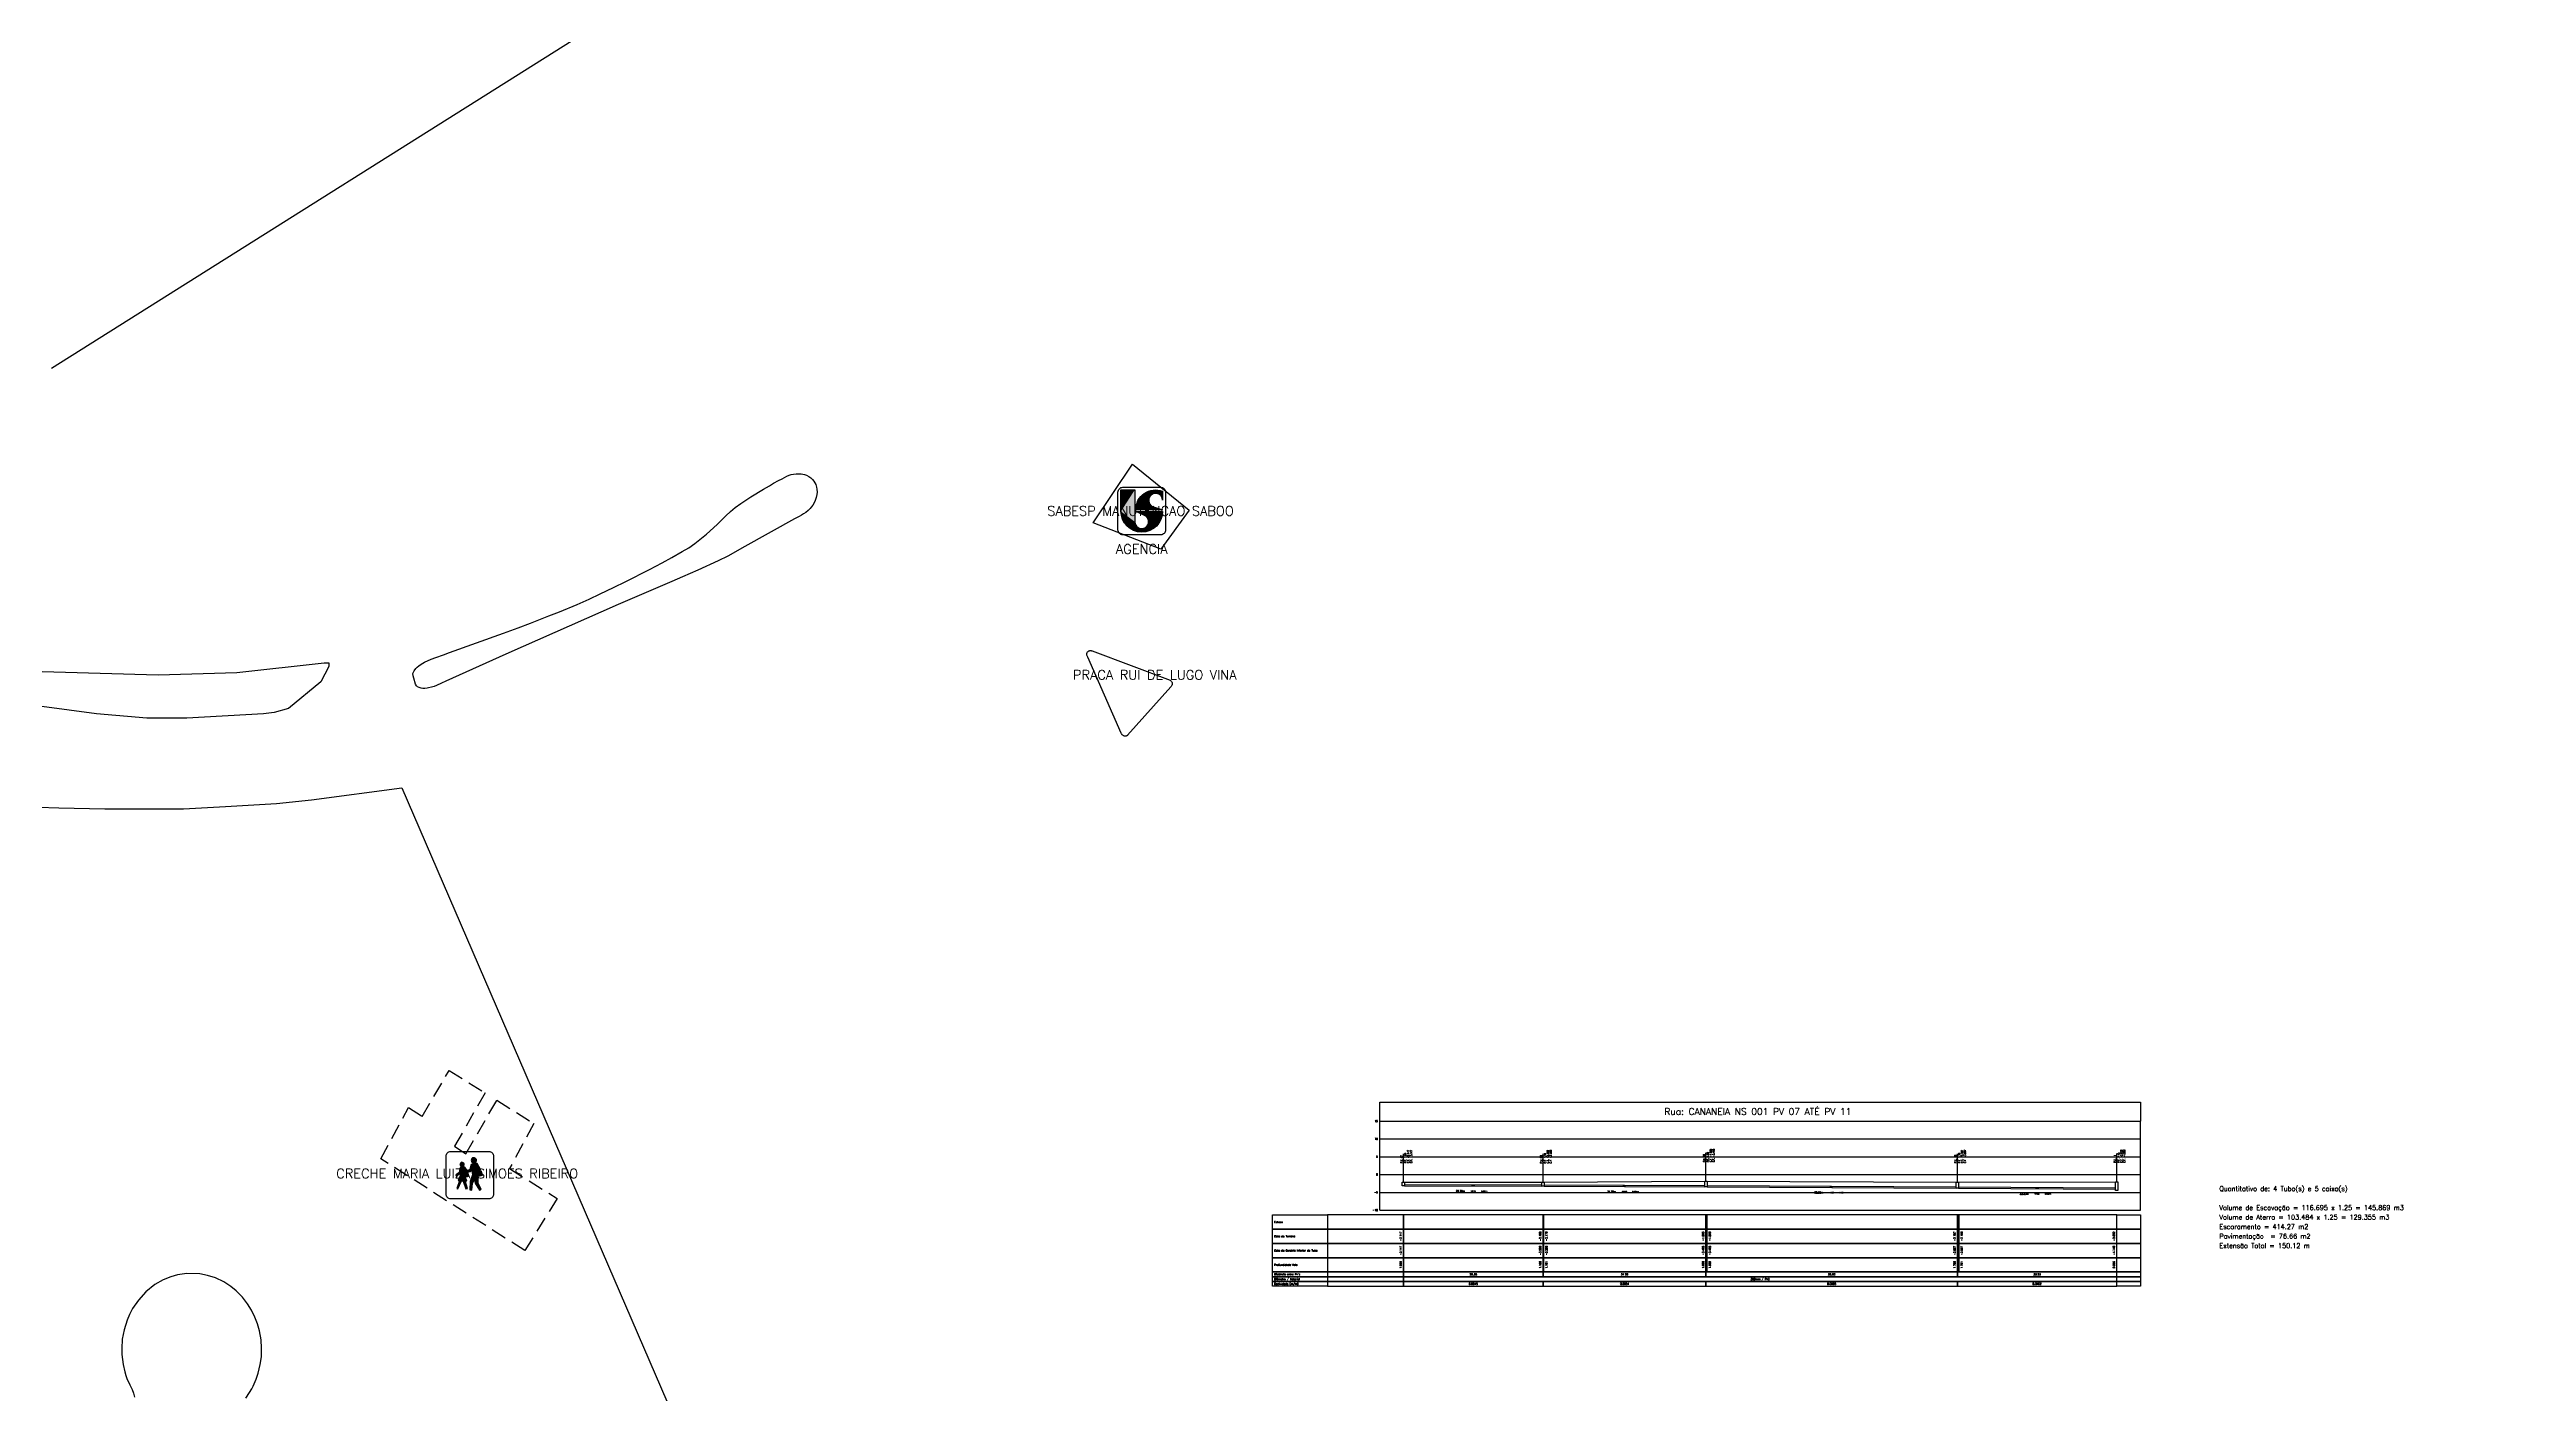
# Model space of a CAD drawing. Extents: x -6997814 to 14282083, y -16 to 289481930.
# Drawn here: x 362766 to 363287, y 7352626 to 7352908 of the extents above; entities that cross this region are included whole.
import ezdxf
from ezdxf.enums import TextEntityAlignment as Align

# ---------------------------------------------------------------- set-up
doc = ezdxf.new("R2010")
doc.units = 0
doc.header["$LTSCALE"] = 6.5
doc.linetypes.add('DASHED', pattern=[0.75, 0.5, -0.25])
doc.layers.get('0').update_dxf_attribs({"linetype": 'CONTINUOUS'})
for name, color, linetype in [('ALINHA-DEF', 7, 'CONTINUOUS'), ('ATRIBUTO', 7, 'CONTINUOUS'), ('EDIF-NAOPRO', 4, 'DASHED'), ('EDIF-PROPRIA', 4, 'CONTINUOUS'), ('JARDIM', 2, 'CONTINUOUS'), ('LISTAGEM_TEXTO', 7, 'CONTINUOUS'), ('MURO', 251, 'CONTINUOUS'), ('PRACA', 2, 'CONTINUOUS'), ('PS_IND_COMPRIMENTO', 7, 'CONTINUOUS'), ('PS_IND_DIAMETRO', 7, 'CONTINUOUS'), ('PS_IND_FLUXO', 3, 'CONTINUOUS'), ('PS_IND_INCLINACAO', 7, 'CONTINUOUS'), ('PS_PERFIL_CAIXAS', 7, 'CONTINUOUS'), ('PS_PERFIL_COTA_LIN', 7, 'CONTINUOUS'), ('PS_PERFIL_COTA_TXT', 5, 'CONTINUOUS'), ('PS_PERFIL_GRADE', 8, 'CONTINUOUS'), ('PS_PERFIL_TERRENO', 3, 'CONTINUOUS'), ('PS_PERFIL_TITULOS', 5, 'CONTINUOUS'), ('PS_PERFIL_TUBO', 7, 'CONTINUOUS'), ('PS_PONTOS_IDENTIFICACAO_LIN', 7, 'CONTINUOUS'), ('PS_PONTOS_IDENTIFICACAO_TXT', 7, 'CONTINUOUS'), ('QUADRA-DEF', 7, 'CONTINUOUS'), ('SIMBOLOS', 2, 'CONTINUOUS'), ('TXT-EDIF', 2, 'CONTINUOUS'), ('TXT-PRACA', 2, 'CONTINUOUS')]:
    doc.layers.add(name, color=color, linetype=linetype)
doc.styles.add('ROMANS', font='romans.shx')
doc.styles.add('SABESP', font='ROMANS.shx', dxfattribs={"height": 2})

# ---------------------------------------------------------------- blocks, each defined once
blk = doc.blocks.new('*U200')
at = {"layer": 'PS_PERFIL_GRADE', "linetype": 'Continuous', "lineweight": -2}
for p, q in [((0, 0), (0, 18.75)), ((0, 18.75), (160.12, 18.75)), ((160.12, 0), (160.12, 18.75)), ((0, 15), (160.12, 15)), ((0, 11.25), (160.12, 11.25)), ((0, 7.5), (160.12, 7.5)), ((0, 3.75), (160.12, 3.75)), ((0, 0), (160.12, 0))]:
    blk.add_line(p, q, dxfattribs=at)
blk.add_lwpolyline([(0, 18.75), (0, 22.75), (160.12, 22.75), (160.12, 18.75)], dxfattribs=at)
at = {"layer": 'PS_PERFIL_GRADE', "lineweight": -2, "style": 'ROMANS'}
for s, p in [('15', (-0.4, 18.75)), ('10', (-0.4, 15)), ('5', (-0.4, 11.25)), ('0', (-0.4, 7.5)), ('-10', (-0.4, 0)), ('-5', (-0.4, 3.75))]:
    blk.add_text(s, height=0.4, dxfattribs=at).set_placement(p, align=Align.MIDDLE_RIGHT)
blk = doc.blocks.new('*U510')
at = {"layer": 'SIMBOLOS', "color": 150, "linetype": 'Continuous'}
for points in [[(-4.38, -0.07), (-1.46, 4.45), (-4.38, 4.45)], [(-1.46, 4.45), (-4.38, -0.07), (-1.46, -2.26)], [(-1.21, 0.94), (-1.27, 0.27), (2.48, 0.87)], [(2.48, 0.87), (-1.27, 0.27), (4.38, 0.27)], [(-1.05, 1.59), (-1.21, 0.94), (1.63, 1.58)], [(1.63, 1.58), (-1.21, 0.94), (1.85, 1.27)], [(1.85, 1.27), (-1.21, 0.94), (2.14, 1.03)], [(2.14, 1.03), (-1.21, 0.94), (2.48, 0.87)], [(-0.79, 2.21), (-1.05, 1.59), (1.5, 1.93)], [(1.5, 1.93), (-1.05, 1.59), (1.63, 1.58)], [(-0.43, 2.78), (-0.79, 2.21), (1.52, 2.68)], [(1.52, 2.68), (-0.79, 2.21), (1.46, 2.31)], [(1.46, 2.31), (-0.79, 2.21), (1.5, 1.93)], [(0.01, 3.28), (-0.43, 2.78), (1.68, 3.03)], [(1.68, 3.03), (-0.43, 2.78), (1.52, 2.68)], [(0.53, 3.7), (0.01, 3.28), (2.57, 3.68)], [(2.57, 3.68), (0.01, 3.28), (2.22, 3.54)], [(2.22, 3.54), (0.01, 3.28), (1.91, 3.32)], [(1.91, 3.32), (0.01, 3.28), (1.68, 3.03)], [(1.11, 4.04), (0.53, 3.7), (2.94, 3.72)], [(2.94, 3.72), (0.53, 3.7), (2.57, 3.68)], [(1.74, 4.28), (1.11, 4.04), (4.38, 4.19)], [(4.38, 4.19), (1.11, 4.04), (2.94, 3.72)], [(2.4, 4.42), (1.74, 4.28), (3.73, 4.37)], [(3.73, 4.37), (1.74, 4.28), (4.38, 4.19)], [(3.07, 4.45), (2.4, 4.42), (3.73, 4.37)], [(4.38, 4.19), (2.94, 3.72), (3.32, 3.67)], [(4.38, 4.19), (3.32, 3.67), (3.66, 3.52)], [(4.38, 4.19), (3.66, 3.52), (3.96, 3.29)], [(4.38, 4.19), (3.96, 3.29), (4.19, 2.99)], [(4.38, 4.19), (4.19, 2.99), (4.33, 2.64)], [(4.38, 4.19), (4.33, 2.64), (4.38, 2.26)], [(-4.38, -0.07), (-4.33, -0.76), (-1.46, -2.26)], [(-4.33, -0.76), (-4.17, -1.43), (-1.46, -2.26)], [(-4.17, -1.43), (-3.9, -2.06), (-1.46, -2.26)], [(-3.9, -2.06), (-3.54, -2.65), (-1.46, -2.26)], [(-1.46, -2.26), (-3.54, -2.65), (-1.41, -2.65)], [(-3.54, -2.65), (-3.1, -3.17), (-1.41, -2.65)], [(-1.41, -2.65), (-3.1, -3.17), (-1.26, -3.01)], [(-1.26, -3.01), (-3.1, -3.17), (-1.01, -3.31)], [(-3.1, -3.17), (-2.57, -3.62), (-1.01, -3.31)], [(-1.01, -3.31), (-2.57, -3.62), (-0.7, -3.54)], [(-0.7, -3.54), (-2.57, -3.62), (-0.34, -3.68)], [(-2.57, -3.62), (-1.99, -3.98), (-0.34, -3.68)], [(-0.34, -3.68), (-1.99, -3.98), (0.05, -3.72)], [(0.05, -3.72), (-1.99, -3.98), (1.99, -3.98)], [(-1.99, -3.98), (-1.35, -4.24), (1.99, -3.98)], [(1.99, -3.98), (-1.35, -4.24), (1.35, -4.24)], [(-1.35, -4.24), (-0.69, -4.4), (1.35, -4.24)], [(4.33, -0.76), (4.38, -0.07), (-1.27, -0.07)], [(-1.27, -0.07), (0.61, -0.94), (4.33, -0.76)], [(1.35, -4.24), (-0.69, -4.4), (0.69, -4.4)], [(-0.69, -4.4), (0, -4.45), (0.69, -4.4)], [(0.43, -3.66), (0.05, -3.72), (1.99, -3.98)], [(0.79, -3.49), (0.43, -3.66), (2.57, -3.62)], [(2.57, -3.62), (0.43, -3.66), (1.99, -3.98)], [(4.33, -0.76), (0.61, -0.94), (4.17, -1.43)], [(0.61, -0.94), (0.94, -1.15), (4.17, -1.43)], [(1.08, -3.24), (0.79, -3.49), (2.57, -3.62)], [(0.94, -1.15), (1.2, -1.43), (4.17, -1.43)], [(1.3, -2.92), (1.08, -3.24), (3.1, -3.17)], [(3.1, -3.17), (1.08, -3.24), (2.57, -3.62)], [(1.2, -1.43), (1.38, -1.78), (3.9, -2.06)], [(4.17, -1.43), (1.2, -1.43), (3.9, -2.06)], [(1.43, -2.55), (1.3, -2.92), (3.54, -2.65)], [(3.54, -2.65), (1.3, -2.92), (3.1, -3.17)], [(1.38, -1.78), (1.46, -2.16), (3.9, -2.06)], [(1.46, -2.16), (1.43, -2.55), (3.54, -2.65)], [(3.9, -2.06), (1.46, -2.16), (3.54, -2.65)]]:
    blk.add_solid(points, dxfattribs=at)
blk = doc.blocks.new('SBC056')
at = {"layer": 'SIMBOLOS', "color": 150}
for points in [[(-4, 5), (4, 5, -0.414214), (5, 4), (5, -4, -0.414214), (4, -5), (-4, -5, -0.414214), (-5, -4), (-5, 4, -0.414214)], [(-4.38, 4.45), (-1.46, 4.45), (-1.46, -2.26, 1.827962), (0.61, -0.94), (-1.27, -0.07), (4.38, -0.07, -1), (-4.38, -0.07)], [(4.38, 2.26, 1.970818), (2.48, 0.87), (4.38, 0.27), (-1.27, 0.27, -0.522877), (4.38, 4.19)]]:
    blk.add_lwpolyline(points, format="xyb", close=True, dxfattribs=at)
at = {"layer": 'SIMBOLOS', "color": 150, "linetype": 'Continuous'}
blk.add_blockref('*U510', (0, 0), dxfattribs=at)
at = {"layer": 'ATRIBUTO', "style": 'SABESP', "flags": 1}
blk.add_attdef('CODIGO', text='', height=1, dxfattribs=at).set_placement((0, 0), align=Align.MIDDLE)
at = {"layer": 'SIMBOLOS', "color": 150, "style": 'SABESP'}
blk.add_text('AGENCIA', height=2, dxfattribs=at).set_placement((0, -8), align=Align.MIDDLE_CENTER)
blk.add_attdef('NOME', text='', height=2, dxfattribs=at).set_placement((0, -12), align=Align.MIDDLE)
blk = doc.blocks.new('*U508', base_point=(22.12, 11.73))
at = {"color": 0}
for points in [[(20.96, 12.06), (20.42, 10.67), (20.81, 8.78), (20.38, 8.86)], [(20.96, 12.06), (20.81, 8.78), (20.93, 10.31)], [(22.02, 12.94), (20.87, 12.52), (20.96, 12.06)], [(22.18, 12.69), (22.07, 12.66), (20.93, 10.31), (20.96, 12.06)], [(22.18, 12.69), (20.93, 10.31), (21.34, 11.07)], [(22.07, 12.66), (22.02, 12.94), (20.96, 12.06)], [(22.12, 11.73), (22.18, 12.69), (21.34, 11.07)], [(21.34, 11.07), (22.1, 10.3), (22.12, 11.73)], [(21.34, 11.07), (21.5, 10.25), (22.44, 8.78)], [(21.34, 11.07), (22.44, 8.78), (22.1, 10.3)], [(22.12, 11.73), (23.03, 11.93), (22.83, 12.81)], [(22.12, 11.73), (22.83, 12.81), (22.52, 12.75)], [(22.12, 11.73), (22.52, 12.75), (22.18, 12.69)], [(22.59, 13.15), (22.2, 13.01), (22.18, 12.69)], [(22.52, 12.75), (22.59, 13.15), (22.18, 12.69)], [(22.44, 8.78), (22.77, 8.99), (22.1, 10.3)]]:
    blk.add_solid(points, dxfattribs=at)
blk = doc.blocks.new('*U509', base_point=(19.36, 11.57))
at = {"color": 0}
for points in [[(17.8, 12.27), (17.44, 12.02), (17.52, 11.82)], [(17.8, 12.27), (17.52, 11.82), (18.03, 12.12)], [(18.18, 10.78), (17.64, 9.16), (17.88, 9.1)], [(17.8, 12.27), (18.03, 12.12), (18.45, 12.59)], [(18.13, 12.5), (17.8, 12.27), (18.45, 12.59)], [(18.13, 12.5), (18.04, 12.44), (17.8, 12.27)], [(18.46, 12.17), (18.18, 10.78), (17.88, 9.1)], [(18.46, 12.17), (17.88, 9.1), (18.61, 10.75)], [(18.46, 12.17), (17.89, 10.88), (18.18, 10.78)], [(18.03, 12.12), (18.31, 12.29), (18.45, 12.59)], [(18.18, 12.77), (18.13, 12.5), (18.45, 12.59)], [(19.32, 12.58), (18.18, 12.8), (18.18, 12.77)], [(19.25, 12.26), (19.32, 12.58), (18.18, 12.77)], [(18.45, 12.59), (18.61, 10.75), (18.18, 12.77), (19.25, 12.26)], [(18.45, 12.59), (18.46, 12.17), (18.61, 10.75)], [(18.61, 10.75), (19.36, 10.75), (19.25, 12.26), (19.36, 11.57)], [(18.61, 10.75), (18.98, 10.69), (19.36, 10.75)], [(18.98, 10.69), (19.87, 9.17), (19.36, 10.75)], [(18.98, 10.69), (19.55, 9.08), (19.87, 9.17)], [(19.68, 12.36), (19.39, 12.3), (19.25, 12.26)], [(19.36, 11.57), (19.68, 12.36), (19.25, 12.26)], [(19.36, 11.57), (20.11, 11.75), (19.94, 12.42)], [(19.36, 11.57), (19.94, 12.42), (19.68, 12.36)], [(19.36, 10.75), (19.72, 10.78), (19.36, 11.57)], [(19.78, 12.49), (19.49, 12.55), (19.39, 12.3)], [(19.68, 12.36), (19.78, 12.49), (19.39, 12.3)]]:
    blk.add_solid(points, dxfattribs=at)
blk = doc.blocks.new('*U511', base_point=(19.32, 12.58))
at = {"color": 0}
for points in [[(18.22, 13.02), (18.18, 12.8), (19.32, 12.58)], [(18.34, 13.53), (18.25, 13.3), (18.22, 13.02)], [(18.34, 13.53), (18.22, 13.02), (19.32, 12.58)], [(18.33, 14.4), (18.3, 14.32), (18.3, 14.17), (18.29, 14.25)], [(18.47, 14.58), (18.33, 14.4), (18.38, 13.95), (18.3, 14.17)], [(18.3, 14.17), (18.31, 14.09), (18.38, 13.95), (18.34, 14.02)], [(18.47, 14.58), (18.41, 14.53), (18.33, 14.4), (18.36, 14.47)], [(18.69, 13.68), (18.51, 13.63), (18.34, 13.53)], [(18.69, 13.68), (18.34, 13.53), (19.32, 12.58)], [(18.47, 14.58), (18.38, 13.95), (18.7, 13.78)], [(18.38, 13.95), (18.44, 13.89), (18.57, 13.81), (18.5, 13.85)], [(18.38, 13.95), (18.57, 13.81), (18.7, 13.78)], [(18.69, 14.67), (18.61, 14.65), (18.47, 14.58), (18.54, 14.63)], [(19.1, 14.5), (18.92, 14.64), (18.47, 14.58), (18.69, 14.67)], [(18.87, 13.79), (19.01, 13.86), (18.47, 14.58), (19.1, 14.5)], [(18.87, 13.71), (18.87, 13.79), (18.47, 14.58)], [(18.87, 13.71), (18.47, 14.58), (19.32, 12.58), (18.7, 13.78)], [(18.57, 13.81), (18.64, 13.78), (18.7, 13.78)], [(18.92, 14.64), (18.84, 14.66), (18.69, 14.67), (18.77, 14.67)], [(18.7, 13.78), (18.69, 13.68), (19.32, 12.58)], [(18.87, 13.79), (18.95, 13.82), (19.01, 13.86)], [(19.31, 13.63), (19.01, 13.72), (18.87, 13.71)], [(19.75, 12.89), (19.31, 13.63), (18.87, 13.71)], [(18.87, 13.71), (19.32, 12.58), (19.39, 12.86)], [(19.75, 12.89), (18.87, 13.71), (19.87, 12.6), (19.39, 12.86)], [(19.1, 14.5), (19.05, 14.55), (18.92, 14.64), (18.99, 14.6)], [(19.01, 13.86), (19.16, 14.05), (19.1, 14.5), (19.19, 14.28)], [(19.01, 13.86), (19.07, 13.92), (19.16, 14.05), (19.12, 13.98)], [(19.19, 14.28), (19.17, 14.36), (19.1, 14.5), (19.14, 14.43)], [(19.16, 14.05), (19.18, 14.12), (19.19, 14.28), (19.19, 14.2)], [(19.75, 12.89), (19.46, 13.45), (19.31, 13.63)], [(19.39, 12.86), (19.51, 12.6), (19.87, 12.6)], [(19.51, 12.6), (19.49, 12.55), (19.87, 12.6), (19.78, 12.49)], [(20.36, 13.19), (19.75, 12.89), (19.87, 12.6)], [(19.87, 12.6), (20.77, 13.02), (21.44, 14.46)], [(19.87, 12.6), (21.44, 14.46), (20.36, 13.19)], [(19.87, 12.6), (20.45, 12.72), (20.77, 13.02), (20.66, 12.87)], [(21.44, 14.46), (21.14, 14.4), (20.36, 13.19)], [(21.14, 14.4), (21.03, 14.35), (20.36, 13.19)], [(21.03, 14.35), (20.68, 14.23), (20.36, 13.19)], [(20.72, 15.26), (20.69, 15.17), (20.7, 14.98), (20.69, 15.07)], [(21.12, 15.63), (20.87, 15.5), (20.7, 14.98), (20.72, 15.26)], [(21.12, 15.63), (20.7, 14.98), (21.16, 14.55)], [(20.7, 14.98), (20.73, 14.89), (20.83, 14.72), (20.77, 14.8)], [(20.7, 14.98), (20.83, 14.72), (21.16, 14.55), (21.07, 14.57)], [(20.87, 15.5), (20.8, 15.43), (20.72, 15.26), (20.75, 15.35)], [(20.77, 13.02), (22.02, 12.94), (21.44, 14.46)], [(20.77, 13.02), (20.87, 12.52), (22.02, 12.94)], [(20.83, 14.72), (20.9, 14.66), (21.07, 14.57), (20.98, 14.61)], [(21.12, 15.63), (21.03, 15.6), (20.87, 15.5), (20.94, 15.55)], [(21.4, 15.61), (21.31, 15.63), (21.12, 15.63), (21.22, 15.64)], [(21.77, 15.21), (21.64, 15.46), (21.12, 15.63), (21.4, 15.61)], [(21.44, 14.58), (21.77, 15.21), (21.12, 15.63)], [(21.44, 14.46), (21.44, 14.58), (21.16, 14.55), (21.12, 15.63)], [(21.44, 14.46), (21.16, 14.55), (21.14, 14.4)], [(21.64, 15.46), (21.57, 15.52), (21.4, 15.61), (21.49, 15.57)], [(21.44, 14.58), (21.6, 14.69), (21.77, 15.21), (21.76, 14.92)], [(21.44, 14.58), (21.53, 14.63), (21.6, 14.69)], [(22.59, 13.19), (21.89, 14.44), (21.44, 14.46)], [(21.95, 13.38), (22.59, 13.19), (21.44, 14.46)], [(22.02, 12.94), (21.95, 13.38), (21.44, 14.46)], [(21.6, 14.69), (21.67, 14.76), (21.76, 14.92), (21.72, 14.84)], [(21.77, 15.21), (21.74, 15.3), (21.64, 15.46), (21.7, 15.38)], [(21.76, 14.92), (21.78, 15.02), (21.77, 15.21), (21.78, 15.11)], [(21.95, 13.38), (22.2, 13.08), (22.59, 13.19)], [(22.2, 13.08), (22.2, 13.01), (22.59, 13.19), (22.59, 13.15)]]:
    blk.add_solid(points, dxfattribs=at)
blk = doc.blocks.new('SBCE002')
at = {"layer": 'SIMBOLOS'}
for points in [[(-5, -4), (-5, 4, -0.414214), (-4, 5), (4, 5, -0.414214), (5, 4), (5, -4, -0.414214), (4, -5), (-4, -5, -0.414214)], [(-1.66, 1.81), (-1.68, 1.71), (-1.86, 1.67), (-2.02, 1.56), (-2.11, 1.34), (-2.14, 1.05), (-2.19, 0.8), (-2.23, 0.53), (-2.32, 0.47), (-2.56, 0.31), (-2.92, 0.05), (-2.84, -0.14), (-2.34, 0.16), (-2.05, 0.32), (-1.92, 0.62), (-1.9, 0.2), (-2.47, -1.09), (-2.19, -1.19), (-2.72, -2.81), (-2.48, -2.87), (-1.75, -1.22), (-1.38, -1.28), (-0.81, -2.88), (-0.49, -2.79), (-1, -1.22), (-0.64, -1.19), (-1, -0.4), (-0.25, -0.22), (-0.42, 0.46), (-0.68, 0.39), (-0.49, 0.64), (0.09, 0.76), (0.3, 0.9), (0.41, 1.05), (0.6, 0.1), (0.06, -1.3), (0.02, -3.11), (0.45, -3.18), (0.57, -1.66), (0.97, -0.89), (1.14, -1.71), (2.08, -3.18), (2.41, -2.97), (1.74, -1.67), (1.75, -0.23), (2.67, -0.03), (2.47, 0.85), (2.16, 0.78), (2.23, 1.22), (1.53, 2.48), (1.08, 2.49), (1.08, 2.62, 7.465505), (0.79, 2.58), (0.78, 2.43), (0.67, 2.39), (0.32, 2.27), (0, 1.22), (-0.61, 0.92), (-0.9, 1.49), (-1.05, 1.67), (-1.35, 1.76), (-1.49, 1.74), (-1.49, 1.83, 10.441223)]]:
    blk.add_lwpolyline(points, format="xyb", close=True, dxfattribs=at)
for points in [[(-0.97, 0.89), (-0.85, 0.64), (-0.97, 0.34), (-1.11, 0.3)], [(1.59, 1.41), (1.84, 1.11), (1.82, 0.72), (1.71, 0.7)]]:
    blk.add_lwpolyline(points, close=True, dxfattribs=at)
for name, p in [('*U509', (-1, -0.4)), ('*U511', (-1.04, 0.61)), ('*U508', (1.75, -0.23))]:
    blk.add_blockref(name, p, dxfattribs=at)
at = {"layer": 'ATRIBUTO', "style": 'SABESP', "flags": 1}
for tag, p in [('CODIGO', (0, 0.4)), ('NOME', (0, 0)), ('FONTE', (0, -0.4))]:
    blk.add_attdef(tag, text='', height=0.25, dxfattribs=at).set_placement(p, align=Align.MIDDLE)

msp = doc.modelspace()

# ---------------------------------------------------------------- linework, layer by layer
at = {"layer": 'ALINHA-DEF'}
msp.add_lwpolyline([(362849.32448, 7352775.4704), (362848.38448, 7352775.0404), (362847.32448, 7352774.5604), (362846.84448, 7352774.3504), (362846.28448, 7352774.1604), (362845.67448, 7352774.0104), (362845.38448, 7352773.9704), (362844.87448, 7352773.9304), (362844.49448, 7352773.9304), (362844.14447, 7352773.9804), (362843.67447, 7352774.1104), (362843.34447, 7352774.2804), (362843.11447, 7352774.4904), (362842.94447, 7352774.7804), (362842.55447, 7352776.1104), (362842.40447, 7352776.6004), (362842.38447, 7352777.0404), (362842.62447, 7352777.6304), (362842.98447, 7352778.1004), (362843.25447, 7352778.3704), (362843.64447, 7352778.7004), (362844.11447, 7352779.0404), (362844.82447, 7352779.4704), (362846.19448, 7352780.1004), (362847.18448, 7352780.4504), (362848.78448, 7352781.0104), (362850.08448, 7352781.4604), (362861.45449, 7352785.5604), (362864.5545, 7352786.7004), (362867.1345, 7352787.6704), (362871.0045, 7352789.1704), (362873.21451, 7352790.0304), (362876.94451, 7352791.5904), (362879.47451, 7352792.7104), (362881.80452, 7352793.8205), (362884.59452, 7352795.1305), (362887.20452, 7352796.4205), (362892.19453, 7352798.9805), (362894.86453, 7352800.3505), (362896.84453, 7352801.4405), (362899.07454, 7352802.7005), (362900.43454, 7352803.5305), (362901.70454, 7352804.4205), (362904.17454, 7352806.3505), (362906.41454, 7352808.4405), (362907.45454, 7352809.4805), (362908.22454, 7352810.2605), (362909.20455, 7352811.1505), (362910.19455, 7352811.9905), (362911.38455, 7352812.8205), (362913.51455, 7352814.2105), (362916.19455, 7352815.8205), (362917.45455, 7352816.5805), (362918.30456, 7352817.0905), (362919.29456, 7352817.6505), (362920.07456, 7352818.0605), (362920.59456, 7352818.3305), (362921.06456, 7352818.5705), (362921.59456, 7352818.7805), (362922.02456, 7352818.9105), (362922.49456, 7352819.0205), (362923.05456, 7352819.0905), (362923.55456, 7352819.1005), (362924.11456, 7352819.0605), (362924.76456, 7352818.9305), (362925.21456, 7352818.7705), (362925.69456, 7352818.5305), (362926.12456, 7352818.2305), (362926.46457, 7352817.9105), (362926.76457, 7352817.5605), (362927.00457, 7352817.1905), (362927.16457, 7352816.8305), (362927.33457, 7352816.2905), (362927.40457, 7352815.8305), (362927.43457, 7352815.2205), (362927.39457, 7352814.7005), (362927.27457, 7352814.0805), (362927.07457, 7352813.4605), (362926.83457, 7352812.9605), (362926.54457, 7352812.4705), (362926.22457, 7352812.0305), (362926.00457, 7352811.7705), (362925.59457, 7352811.3605), (362925.06456, 7352810.9305), (362924.60456, 7352810.6305), (362924.17456, 7352810.3905), (362923.67456, 7352810.1205), (362922.70456, 7352809.5805), (362912.26455, 7352803.7705), (362908.66455, 7352801.7705), (362906.64454, 7352800.7805), (362902.31454, 7352798.7905), (362899.13454, 7352797.4105), (362896.87453, 7352796.4405), (362885.60452, 7352791.5904), (362861.94449, 7352781.1404), (362849.32448, 7352775.4704)], close=True, dxfattribs=at)
at = {"layer": 'EDIF-NAOPRO'}
msp.add_lwpolyline([(362835.60448, 7352674.9403), (362841.47449, 7352685.7403), (362844.31449, 7352683.8503), (362850.0045, 7352693.5103), (362857.58451, 7352688.8203), (362851.1445, 7352677.5503), (362853.5045, 7352675.9403), (362860.04451, 7352687.2603), (362867.81452, 7352682.3303), (362862.69452, 7352672.8603), (362872.74453, 7352666.6003), (362865.92452, 7352655.6203), (362835.60448, 7352674.9403)], close=True, dxfattribs=at)
at = {"layer": 'EDIF-PROPRIA'}
msp.add_lwpolyline([(362985.56464, 7352808.7605), (362993.81465, 7352821.1205), (363005.75466, 7352811.4605), (362999.81466, 7352803.2405), (362985.56464, 7352808.7605)], close=True, dxfattribs=at)
at = {"layer": 'JARDIM'}
msp.add_lwpolyline([(362788.77441, 7352776.7904), (362805.34443, 7352777.3004), (362823.73445, 7352779.3304), (362824.65445, 7352779.3304), (362824.65445, 7352778.5204), (362823.02445, 7352775.2704), (362816.21444, 7352769.6804), (362813.16444, 7352768.8604), (362810.93444, 7352768.5604), (362794.77442, 7352767.6404), (362786.34441, 7352767.6404), (362775.77439, 7352768.5604), (362758.49437, 7352770.9004), (362733.80434, 7352774.6604), (362682.00428, 7352780.9004), (362682.17428, 7352782.1804), (362718.55432, 7352778.4204), (362757.07437, 7352777.7004), (362788.77441, 7352776.7904)], close=True, dxfattribs=at)
at = {"layer": 'LISTAGEM_TEXTO', "lineweight": -2}
msp.add_line((362766.33604, 7352841.33816), (6192331.67663, 11023413.91288), dxfattribs=at)
at = {"layer": 'PRACA'}
msp.add_lwpolyline([(362984.39464, 7352780.4905), (362984.32464, 7352780.6405), (362984.27464, 7352780.7505), (362984.25464, 7352780.8005), (362984.21464, 7352780.8905), (362984.20464, 7352780.9505), (362984.19464, 7352781.0005), (362984.18464, 7352781.0605), (362984.18464, 7352781.1605), (362984.19464, 7352781.2205), (362984.20464, 7352781.2905), (362984.22464, 7352781.3505), (362984.25464, 7352781.4205), (362984.27464, 7352781.4705), (362984.30464, 7352781.5105), (362984.36464, 7352781.6005), (362984.41464, 7352781.6605), (362984.47464, 7352781.7105), (362984.55464, 7352781.7605), (362984.63464, 7352781.8105), (362984.70464, 7352781.8405), (362984.78464, 7352781.8605), (362984.87464, 7352781.8805), (362984.96464, 7352781.8905), (362985.02464, 7352781.8805), (362985.11464, 7352781.8805), (362985.19464, 7352781.8605), (362985.24464, 7352781.8405), (362985.31464, 7352781.8105), (363001.72466, 7352775.6305), (363001.83466, 7352775.5705), (363001.91466, 7352775.5105), (363001.99466, 7352775.4305), (363002.05466, 7352775.3505), (363002.11466, 7352775.2405), (363002.15466, 7352775.1505), (363002.17466, 7352775.0205), (363002.18466, 7352774.9104), (363002.18466, 7352774.7904), (363002.16466, 7352774.6904), (363002.12466, 7352774.5704), (363002.06466, 7352774.4504), (363001.99466, 7352774.3504), (363001.88466, 7352774.2204), (362992.79465, 7352764.0604), (362992.74465, 7352764.0104), (362992.65465, 7352763.9504), (362992.59465, 7352763.9304), (362992.50465, 7352763.8904), (362992.41465, 7352763.8704), (362992.27465, 7352763.8604), (362992.17465, 7352763.8704), (362992.02465, 7352763.9104), (362991.95465, 7352763.9404), (362991.83465, 7352764.0104), (362991.77465, 7352764.0604), (362991.67465, 7352764.1404), (362991.61465, 7352764.2204), (362991.55465, 7352764.3004), (362991.50465, 7352764.3904), (362991.46465, 7352764.4804), (362984.39464, 7352780.4905)], close=True, dxfattribs=at)
at = {"layer": 'PS_IND_FLUXO', "lineweight": -2}
for points in [[(363065.15131, 7352669.32125, 0.4, 0, 0), (363065.9513, 7352669.31849, 0, 0, 0)], [(363096.98208, 7352669.20226, 0.4, 0, 0), (363097.78207, 7352669.19898, 0, 0, 0)], [(363140.58501, 7352669.00514, 0.4, 0, 0), (363141.385, 7352669.00123, 0, 0, 0)], [(363183.81391, 7352668.75027, 0.4, 0, 0), (363184.61389, 7352668.74407, 0, 0, 0)]]:
    msp.add_lwpolyline(points, format="xyseb", dxfattribs=at)
at = {"layer": 'PS_PERFIL_CAIXAS', "linetype": 'Continuous', "lineweight": -2}
for points in [[(363050.61124, 7352670.00724), (363051.11124, 7352670.00724), (363051.11124, 7352669.25724), (363050.61124, 7352669.25724)], [(363079.99137, 7352669.98249), (363080.49137, 7352669.98249), (363080.49137, 7352669.15749), (363079.99137, 7352669.15749)], [(363114.27277, 7352670.21874), (363114.77277, 7352670.21874), (363114.77277, 7352669.01874), (363114.27277, 7352669.01874)], [(363167.19724, 7352670.03762), (363167.69724, 7352670.03762), (363167.69724, 7352668.76262), (363167.19724, 7352668.76262)], [(363200.73056, 7352670.07872), (363201.23056, 7352670.07872), (363201.23056, 7352668.24122), (363200.73056, 7352668.24122)]]:
    msp.add_lwpolyline(points, close=True, dxfattribs=at)
at = {"layer": 'PS_PERFIL_COTA_LIN', "linetype": 'Continuous', "lineweight": -2}
for points in [[(363034.86124, 7352663.11749), (363034.86124, 7352660.11749), (363023.26124, 7352660.11749), (363023.26124, 7352663.11749)], [(363034.86124, 7352663.11749), (363034.86124, 7352660.11749), (363050.86124, 7352660.11749), (363050.86124, 7352663.11749)], [(363050.86124, 7352663.11749), (363050.86124, 7352660.11749), (363080.24137, 7352660.11749), (363080.24137, 7352663.11749)], [(363080.24137, 7352663.11749), (363080.24137, 7352660.11749), (363080.34137, 7352660.11749), (363080.34137, 7352663.11749)], [(363080.34137, 7352663.11749), (363080.34137, 7352660.11749), (363114.52277, 7352660.11749), (363114.52277, 7352663.11749)], [(363114.52277, 7352663.11749), (363114.52277, 7352660.11749), (363114.72277, 7352660.11749), (363114.72277, 7352663.11749)], [(363114.72277, 7352663.11749), (363114.72277, 7352660.11749), (363167.44724, 7352660.11749), (363167.44724, 7352663.11749)], [(363167.44724, 7352663.11749), (363167.44724, 7352660.11749), (363167.74724, 7352660.11749), (363167.74724, 7352663.11749)], [(363167.74724, 7352663.11749), (363167.74724, 7352660.11749), (363200.98056, 7352660.11749), (363200.98056, 7352663.11749)], [(363205.98056, 7352663.11749), (363205.98056, 7352660.11749), (363200.98056, 7352660.11749), (363200.98056, 7352663.11749)], [(363034.86124, 7352660.11749), (363034.86124, 7352657.11749), (363023.26124, 7352657.11749), (363023.26124, 7352660.11749)], [(363034.86124, 7352660.11749), (363034.86124, 7352657.11749), (363050.86124, 7352657.11749), (363050.86124, 7352660.11749)], [(363050.86124, 7352660.11749), (363050.86124, 7352657.11749), (363080.24137, 7352657.11749), (363080.24137, 7352660.11749)], [(363080.24137, 7352660.11749), (363080.24137, 7352657.11749), (363080.34137, 7352657.11749), (363080.34137, 7352660.11749)], [(363080.34137, 7352660.11749), (363080.34137, 7352657.11749), (363114.52277, 7352657.11749), (363114.52277, 7352660.11749)], [(363114.52277, 7352660.11749), (363114.52277, 7352657.11749), (363114.72277, 7352657.11749), (363114.72277, 7352660.11749)], [(363114.72277, 7352660.11749), (363114.72277, 7352657.11749), (363167.44724, 7352657.11749), (363167.44724, 7352660.11749)], [(363167.44724, 7352660.11749), (363167.44724, 7352657.11749), (363167.74724, 7352657.11749), (363167.74724, 7352660.11749)], [(363167.74724, 7352660.11749), (363167.74724, 7352657.11749), (363200.98056, 7352657.11749), (363200.98056, 7352660.11749)], [(363205.98056, 7352660.11749), (363205.98056, 7352657.11749), (363200.98056, 7352657.11749), (363200.98056, 7352660.11749)], [(363034.86124, 7352657.11749), (363034.86124, 7352654.11749), (363023.26124, 7352654.11749), (363023.26124, 7352657.11749)], [(363034.86124, 7352654.11749), (363034.86124, 7352651.11749), (363023.26124, 7352651.11749), (363023.26124, 7352654.11749)], [(363034.86124, 7352657.11749), (363034.86124, 7352654.11749), (363050.86124, 7352654.11749), (363050.86124, 7352657.11749)], [(363034.86124, 7352654.11749), (363034.86124, 7352651.11749), (363050.86124, 7352651.11749), (363050.86124, 7352654.11749)], [(363050.86124, 7352657.11749), (363050.86124, 7352654.11749), (363080.24137, 7352654.11749), (363080.24137, 7352657.11749)], [(363050.86124, 7352654.11749), (363050.86124, 7352651.11749), (363080.24137, 7352651.11749), (363080.24137, 7352654.11749)], [(363080.24137, 7352657.11749), (363080.24137, 7352654.11749), (363080.34137, 7352654.11749), (363080.34137, 7352657.11749)], [(363080.24137, 7352654.11749), (363080.24137, 7352651.11749), (363080.34137, 7352651.11749), (363080.34137, 7352654.11749)], [(363080.34137, 7352657.11749), (363080.34137, 7352654.11749), (363114.52277, 7352654.11749), (363114.52277, 7352657.11749)], [(363080.34137, 7352654.11749), (363080.34137, 7352651.11749), (363114.52277, 7352651.11749), (363114.52277, 7352654.11749)], [(363114.52277, 7352657.11749), (363114.52277, 7352654.11749), (363114.72277, 7352654.11749), (363114.72277, 7352657.11749)], [(363114.52277, 7352654.11749), (363114.52277, 7352651.11749), (363114.72277, 7352651.11749), (363114.72277, 7352654.11749)], [(363114.72277, 7352657.11749), (363114.72277, 7352654.11749), (363167.44724, 7352654.11749), (363167.44724, 7352657.11749)], [(363114.72277, 7352654.11749), (363114.72277, 7352651.11749), (363167.44724, 7352651.11749), (363167.44724, 7352654.11749)], [(363167.44724, 7352657.11749), (363167.44724, 7352654.11749), (363167.74724, 7352654.11749), (363167.74724, 7352657.11749)], [(363167.44724, 7352654.11749), (363167.44724, 7352651.11749), (363167.74724, 7352651.11749), (363167.74724, 7352654.11749)], [(363167.74724, 7352657.11749), (363167.74724, 7352654.11749), (363200.98056, 7352654.11749), (363200.98056, 7352657.11749)], [(363167.74724, 7352654.11749), (363167.74724, 7352651.11749), (363200.98056, 7352651.11749), (363200.98056, 7352654.11749)], [(363205.98056, 7352657.11749), (363205.98056, 7352654.11749), (363200.98056, 7352654.11749), (363200.98056, 7352657.11749)], [(363205.98056, 7352654.11749), (363205.98056, 7352651.11749), (363200.98056, 7352651.11749), (363200.98056, 7352654.11749)], [(363034.86124, 7352651.11749), (363034.86124, 7352650.11749), (363023.26124, 7352650.11749), (363023.26124, 7352651.11749)], [(363034.86124, 7352650.11749), (363034.86124, 7352649.11749), (363023.26124, 7352649.11749), (363023.26124, 7352650.11749)], [(363034.86124, 7352649.11749), (363034.86124, 7352648.11749), (363023.26124, 7352648.11749), (363023.26124, 7352649.11749)], [(363034.86124, 7352651.11749), (363034.86124, 7352650.11749), (363050.86124, 7352650.11749), (363050.86124, 7352651.11749)], [(363034.86124, 7352650.11749), (363034.86124, 7352649.11749), (363050.86124, 7352649.11749), (363050.86124, 7352650.11749)], [(363034.86124, 7352649.11749), (363034.86124, 7352648.11749), (363050.86124, 7352648.11749), (363050.86124, 7352649.11749)], [(363050.86124, 7352651.11749), (363050.86124, 7352650.11749), (363080.24137, 7352650.11749), (363080.24137, 7352651.11749)], [(363050.86124, 7352650.11749), (363050.86124, 7352649.11749), (363200.98056, 7352649.11749), (363200.98056, 7352650.11749)], [(363050.86124, 7352649.11749), (363050.86124, 7352648.11749), (363080.24137, 7352648.11749), (363080.24137, 7352649.11749)], [(363080.24137, 7352651.11749), (363080.24137, 7352650.11749), (363114.52277, 7352650.11749), (363114.52277, 7352651.11749)], [(363080.24137, 7352649.11749), (363080.24137, 7352648.11749), (363114.52277, 7352648.11749), (363114.52277, 7352649.11749)], [(363114.52277, 7352651.11749), (363114.52277, 7352650.11749), (363167.44724, 7352650.11749), (363167.44724, 7352651.11749)], [(363114.52277, 7352649.11749), (363114.52277, 7352648.11749), (363167.44724, 7352648.11749), (363167.44724, 7352649.11749)], [(363167.44724, 7352651.11749), (363167.44724, 7352650.11749), (363200.98056, 7352650.11749), (363200.98056, 7352651.11749)], [(363167.44724, 7352649.11749), (363167.44724, 7352648.11749), (363200.98056, 7352648.11749), (363200.98056, 7352649.11749)], [(363205.98056, 7352651.11749), (363205.98056, 7352650.11749), (363200.98056, 7352650.11749), (363200.98056, 7352651.11749)], [(363205.98056, 7352650.11749), (363205.98056, 7352649.11749), (363200.98056, 7352649.11749), (363200.98056, 7352650.11749)], [(363205.98056, 7352649.11749), (363205.98056, 7352648.11749), (363200.98056, 7352648.11749), (363200.98056, 7352649.11749)]]:
    msp.add_lwpolyline(points, close=True, dxfattribs=at)
for points in [[(363034.86124, 7352650.11749), (363050.86124, 7352650.11749)], [(363034.86124, 7352649.11749), (363050.86124, 7352649.11749)], [(363050.86124, 7352651.11749), (363080.24137, 7352651.11749)], [(363050.86124, 7352650.11749), (363080.24137, 7352650.11749)], [(363050.86124, 7352650.11749), (363080.24137, 7352650.11749)], [(363050.86124, 7352649.11749), (363080.24137, 7352649.11749)], [(363050.86124, 7352649.11749), (363080.24137, 7352649.11749)], [(363050.86124, 7352648.11749), (363080.24137, 7352648.11749)], [(363080.24137, 7352650.11749), (363080.34137, 7352650.11749)], [(363080.24137, 7352649.11749), (363080.34137, 7352649.11749)], [(363080.34137, 7352651.11749), (363114.52277, 7352651.11749)], [(363080.34137, 7352650.11749), (363114.52277, 7352650.11749)], [(363080.34137, 7352650.11749), (363114.52277, 7352650.11749)], [(363080.34137, 7352649.11749), (363114.52277, 7352649.11749)], [(363080.34137, 7352649.11749), (363114.52277, 7352649.11749)], [(363080.34137, 7352648.11749), (363114.52277, 7352648.11749)], [(363114.52277, 7352650.11749), (363114.72277, 7352650.11749)], [(363114.52277, 7352649.11749), (363114.72277, 7352649.11749)], [(363114.72277, 7352651.11749), (363167.44724, 7352651.11749)], [(363114.72277, 7352650.11749), (363167.44724, 7352650.11749)], [(363114.72277, 7352650.11749), (363167.44724, 7352650.11749)], [(363114.72277, 7352649.11749), (363167.44724, 7352649.11749)], [(363114.72277, 7352649.11749), (363167.44724, 7352649.11749)], [(363114.72277, 7352648.11749), (363167.44724, 7352648.11749)], [(363167.74724, 7352651.11749), (363200.98056, 7352651.11749)], [(363167.74724, 7352650.11749), (363200.98056, 7352650.11749)], [(363167.74724, 7352650.11749), (363200.98056, 7352650.11749)], [(363167.74724, 7352649.11749), (363200.98056, 7352649.11749)], [(363167.74724, 7352649.11749), (363200.98056, 7352649.11749)], [(363167.74724, 7352648.11749), (363200.98056, 7352648.11749)]]:
    msp.add_lwpolyline(points, dxfattribs=at)
at = {"layer": 'PS_PERFIL_TERRENO', "linetype": 'Continuous', "lineweight": -2}
msp.add_lwpolyline([(363050.86124, 7352670.00724), (363080.24137, 7352669.98249), (363114.52277, 7352670.21874), (363167.44724, 7352670.03762), (363200.98056, 7352670.07872)], dxfattribs=at)
at = {"layer": 'PS_PERFIL_TUBO', "linetype": 'Continuous', "lineweight": -2}
for points in [[(363051.11124, 7352669.25724), (363079.99137, 7352669.15749), (363079.99137, 7352669.38249), (363051.11124, 7352669.48224)], [(363080.49137, 7352669.15749), (363114.27277, 7352669.01874), (363114.27277, 7352669.24374), (363080.49137, 7352669.38249)], [(363114.77277, 7352669.01874), (363167.19724, 7352668.76262), (363167.19724, 7352668.98762), (363114.77277, 7352669.24374)], [(363167.69724, 7352668.76262), (363200.73056, 7352668.50672), (363200.73056, 7352668.73172), (363167.69724, 7352668.98762)]]:
    msp.add_lwpolyline(points, close=True, dxfattribs=at)
at = {"layer": 'PS_PONTOS_IDENTIFICACAO_LIN', "linetype": 'Continuous', "lineweight": -2}
for points in [[(363050.86124, 7352670.00724), (363050.86124, 7352674.00724), (363050.86124, 7352675.96724)], [(363080.24137, 7352669.98249), (363080.24137, 7352673.98249), (363080.24137, 7352675.94249)], [(363114.52277, 7352670.21874), (363114.52277, 7352674.21874), (363114.52277, 7352676.17874)], [(363167.44724, 7352670.03762), (363167.44724, 7352674.03762), (363167.44724, 7352675.99762)], [(363200.98056, 7352670.07872), (363200.98056, 7352674.07872), (363200.98056, 7352676.03872)]]:
    msp.add_lwpolyline(points, dxfattribs=at)
at = {"layer": 'QUADRA-DEF'}
for points in [[(362759.29438, 7352749.0804), (362767.86439, 7352748.8204), (362777.5044, 7352748.5804), (362784.86441, 7352748.5804), (362791.80442, 7352748.5904), (362794.09442, 7352748.5904), (362802.90443, 7352749.0504), (362813.68444, 7352749.6804), (362821.03445, 7352750.4404), (362840.06447, 7352753.0204), (362949.15465, 7352500.5001)], [(362807.18446, 7352624.5702), (362807.99446, 7352625.7402), (362808.46446, 7352626.5402), (362808.76446, 7352627.1102), (362809.40446, 7352628.5602), (362809.81446, 7352629.7802), (362810.26446, 7352631.6302), (362810.48446, 7352633.2502), (362810.54446, 7352635.0802), (362810.42446, 7352636.8202), (362810.08446, 7352638.7303), (362809.68446, 7352640.1703), (362809.14446, 7352641.5803), (362808.40446, 7352643.0903), (362807.56446, 7352644.4303), (362806.50445, 7352645.7903), (362805.17445, 7352647.1403), (362804.03445, 7352648.0703), (362802.56445, 7352649.0203), (362800.82445, 7352649.8403), (362799.16444, 7352650.3803), (362797.53444, 7352650.7003), (362794.82444, 7352650.7703), (362792.80444, 7352650.4803), (362791.40443, 7352650.0803), (362789.80443, 7352649.4203), (362788.08443, 7352648.4403), (362786.15443, 7352646.9003), (362784.60443, 7352645.2003), (362783.38443, 7352643.4003), (362782.73443, 7352642.1802), (362782.22443, 7352641.0002), (362781.57443, 7352638.9002), (362781.21443, 7352636.9902), (362781.08443, 7352635.0302), (362781.11443, 7352633.7302), (362781.37443, 7352631.6302), (362781.72443, 7352630.1002), (362781.97443, 7352629.3202), (362782.19443, 7352628.6902), (362782.77443, 7352627.3502), (362783.30443, 7352626.3402), (362783.58443, 7352625.5702), (362783.77443, 7352624.7902)]]:
    msp.add_lwpolyline(points, dxfattribs=at)

# ---------------------------------------------------------------- block references
at = {"layer": 'PS_PERFIL_GRADE', "lineweight": -2}
msp.add_blockref('*U200', (363045.86124, 7352664.11749), dxfattribs=at)
at = {"layer": 'SIMBOLOS'}
for name, p in [('SBC056', (362995.77465, 7352811.2505)), ('SBCE002', (362854.34451, 7352671.4803))]:
    msp.add_blockref(name, p, dxfattribs=at)

# ---------------------------------------------------------------- texts
at = {"layer": 'MURO', "color": 7, "lineweight": -2, "style": 'ROMANS'}
for s, p in [('Quantitativo de: 4 Tubo(s) e 5 caixa(s)', (363222.58214, 7352668.13658)), ('Volume de Escavação = 116.695 x 1.25 = 145.869 m3', (363222.58214, 7352664.13658)), ('Volume de Aterro = 103.484 x 1.25 = 129.355 m3', (363222.58214, 7352662.13658)), ('Escoramento = 414.27 m2', (363222.58214, 7352660.13658)), ('Pavimentação  = 76.66 m2', (363222.58214, 7352658.13658)), ('Extensão Total = 150.12 m', (363222.58214, 7352656.13658))]:
    msp.add_text(s, height=1, dxfattribs=at).set_placement(p)
at = {"layer": 'PS_IND_COMPRIMENTO', "lineweight": -2, "style": 'ROMANS', "width": 0.8}
for s, rotation, p in [('29.38m', 359.8021051, (363062.82718, 7352668.12927)), ('34.28m', 359.7646709, (363094.65717, 7352668.0118)), ('52.92m', 359.720078, (363138.25918, 7352667.81648)), ('33.53m', 359.5561543, (363181.48469, 7352667.56828))]:
    msp.add_text(s, height=0.4, rotation=rotation, dxfattribs=at).set_placement(p, align=Align.MIDDLE_CENTER)
at = {"layer": 'PS_IND_DIAMETRO', "lineweight": -2, "style": 'ROMANS', "width": 0.8}
for rotation, p in [(359.8021051, (363067.86715, 7352668.11186)), (359.7646709, (363099.69712, 7352667.9911)), (359.720078, (363143.29912, 7352667.79186)), (359.5561543, (363186.52454, 7352667.52923))]:
    msp.add_text('D=300mm', height=0.2, rotation=rotation, dxfattribs=at).set_placement(p, align=Align.MIDDLE_CENTER)
at = {"layer": 'PS_IND_INCLINACAO', "lineweight": -2, "style": 'ROMANS', "width": 0.8}
for s, rotation, p in [('i=0.45%', 359.8021051, (363065.54716, 7352668.11988)), ('i=0.54%', 359.7646709, (363097.37714, 7352668.00063)), ('i=0.65%', 359.720078, (363140.97914, 7352667.8032)), ('i=1.02%', 359.5561543, (363184.20461, 7352667.5472))]:
    msp.add_text(s, height=0.2, rotation=rotation, dxfattribs=at).set_placement(p, align=Align.MIDDLE_CENTER)
at = {"layer": 'PS_PERFIL_COTA_TXT', "lineweight": -2, "style": 'ROMANS'}
for s, p in [('Cota do Terreno', (363023.66124, 7352658.61749)), ('Estaca', (363023.66124, 7352661.61749)), ('Cota da Geratriz Inferior do Tubo', (363023.66124, 7352655.61749)), ('Profundidade Vala', (363023.66124, 7352652.61749)), ("Distância entre PV's", (363023.66124, 7352650.61749)), ('Diâmetro / Material', (363023.66124, 7352649.61749)), ('Declividade (m/m)', (363023.66124, 7352648.61749))]:
    msp.add_text(s, height=0.4, dxfattribs=at).set_placement(p, align=Align.MIDDLE_LEFT)
for s, p in [('-2.147', (363050.46124, 7352658.61749)), ('-2.180', (363079.84137, 7352658.61749)), ('-1.865', (363114.12277, 7352658.61749)), ('-2.107', (363167.04724, 7352658.61749)), ('-2.052', (363200.58056, 7352658.61749)), ('-3.147', (363050.46124, 7352655.61749)), ('1.000', (363050.46124, 7352652.61749)), ('-3.280', (363079.84137, 7352655.61749)), ('1.100', (363079.84137, 7352652.61749)), ('-3.465', (363114.12277, 7352655.61749)), ('1.600', (363114.12277, 7352652.61749)), ('-3.807', (363167.04724, 7352655.61749)), ('1.700', (363167.04724, 7352652.61749)), ('-4.148', (363200.58056, 7352655.61749)), ('2.096', (363200.58056, 7352652.61749))]:
    msp.add_text(s, height=0.4, rotation=90, dxfattribs=at).set_placement(p, align=Align.CENTER)
for s, p in [('-2.179', (363080.74137, 7352658.61749)), ('-1.866', (363115.12277, 7352658.61749)), ('-2.106', (363168.14724, 7352658.61749)), ('-3.280', (363080.74137, 7352655.61749)), ('1.101', (363080.74137, 7352652.61749)), ('-3.465', (363115.12277, 7352655.61749)), ('1.599', (363115.12277, 7352652.61749)), ('-3.807', (363168.14724, 7352655.61749)), ('1.701', (363168.14724, 7352652.61749))]:
    msp.add_text(s, height=0.4, rotation=90, dxfattribs=at).set_placement(p, align=Align.TOP_CENTER)
for s, p in [('0.0045', (363065.5513, 7352648.61749)), ('29.38', (363065.5513, 7352650.61749)), ('0.0054', (363097.38207, 7352648.61749)), ('34.28', (363097.38207, 7352650.61749)), ('300mm / PVC', (363125.9209, 7352649.61749)), ('0.0065', (363140.98501, 7352648.61749)), ('52.92', (363140.98501, 7352650.61749)), ('0.0102', (363184.2139, 7352648.61749)), ('33.53', (363184.2139, 7352650.61749))]:
    msp.add_text(s, height=0.4, dxfattribs=at).set_placement(p, align=Align.MIDDLE_CENTER)
at = {"layer": 'PS_PERFIL_TITULOS', "lineweight": -2, "style": 'ROMANS'}
msp.add_text('Rua: CANANEIA NS 001 PV 07 ATÉ PV 11 ', height=1.4, dxfattribs=at).set_placement((363125.9209, 7352684.86749), align=Align.MIDDLE_CENTER)
at = {"layer": 'PS_PONTOS_IDENTIFICACAO_TXT', "lineweight": -2, "style": 'ROMANS', "width": 0.7}
for s, p in [('P.V. 07', (363050.66124, 7352674.00724)), ('P.F. 1.00', (363051.46124, 7352674.00724)), ('C.T. -2.147', (363052.06124, 7352674.00724)), ('C.F. -3.147', (363052.66124, 7352674.00724)), ('P.V. 08', (363080.04137, 7352673.98249)), ('P.F. 1.10', (363080.84137, 7352673.98249)), ('C.T. -2.180', (363081.44137, 7352673.98249)), ('C.F. -3.280', (363082.04137, 7352673.98249)), ('P.V. 09', (363114.32277, 7352674.21874)), ('P.F. 1.60', (363115.12277, 7352674.21874)), ('C.T. -1.865', (363115.72277, 7352674.21874)), ('C.F. -3.465', (363116.32277, 7352674.21874)), ('P.V. 10', (363167.24724, 7352674.03762)), ('P.F. 1.70', (363168.04724, 7352674.03762)), ('C.T. -2.107', (363168.64724, 7352674.03762)), ('C.F. -3.807', (363169.24724, 7352674.03762)), ('P.V. 11', (363200.78056, 7352674.07872)), ('P.F. 2.45', (363201.58056, 7352674.07872)), ('C.T. -2.052', (363202.18056, 7352674.07872)), ('C.F. -4.502', (363202.78056, 7352674.07872))]:
    msp.add_text(s, height=0.4, rotation=90, dxfattribs=at).set_placement(p)
at = {"layer": 'TXT-EDIF', "style": 'SABESP'}
for s, p in [('SABESP MANUTENCAO SABOO', (362995.52465, 7352811.2705)), ('CRECHE MARIA LUIZA SIMOES RIBEIRO', (362851.7045, 7352671.8203))]:
    msp.add_text(s, height=2, dxfattribs=at).set_placement(p, align=Align.MIDDLE_CENTER)
at = {"layer": 'TXT-PRACA', "style": 'SABESP'}
msp.add_text('PRACA RUI DE LUGO VINA', height=2, dxfattribs=at).set_placement((362998.51466, 7352776.7805), align=Align.MIDDLE_CENTER)

doc.saveas('drawing.dxf')
